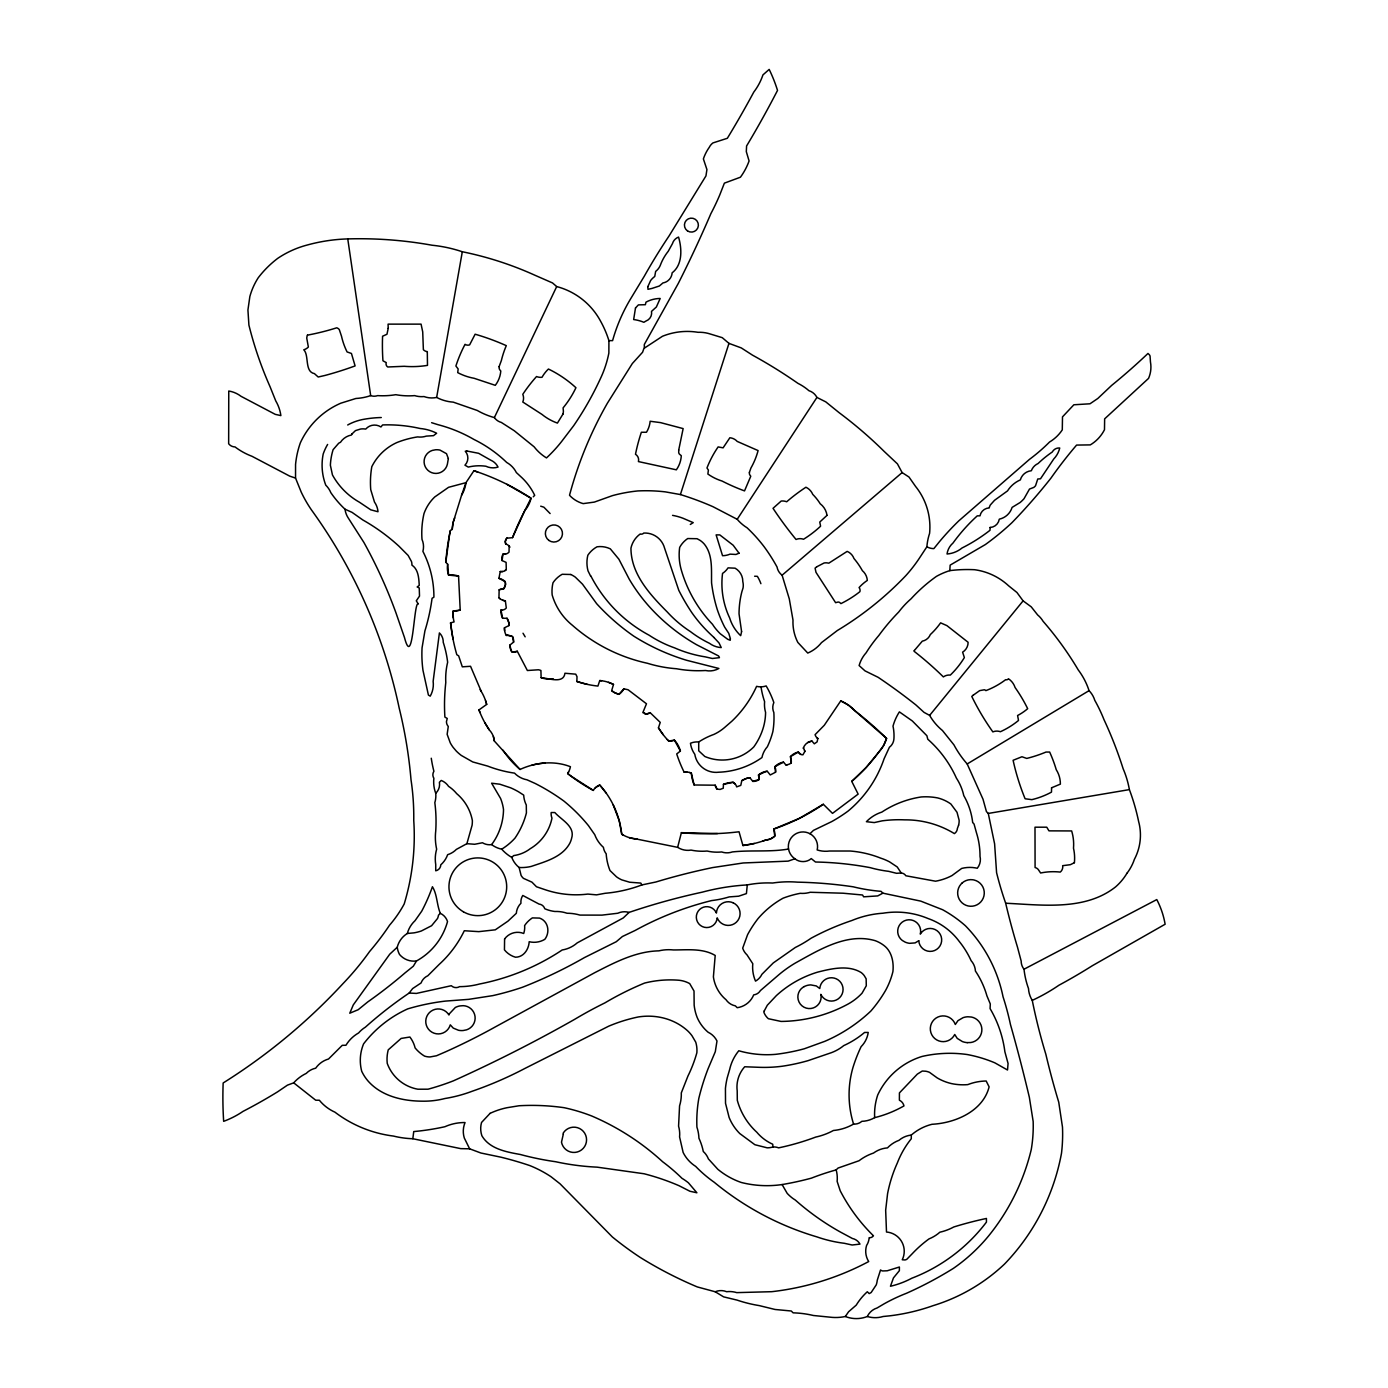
<?xml version="1.0" encoding="UTF-8"?>
<svg xmlns="http://www.w3.org/2000/svg" width="1388" height="1388" viewBox="0 0 1388 1388"><rect width="100%" height="100%" fill="white"/><g stroke="black" fill="none" stroke-linecap="round" stroke-linejoin="round"><path stroke-width="1.5" d="M295.54 478.079L289.762 476.153L252.026 456.305A67.578 67.578 0 0 1 235.006 446.919A8.085 8.085 0 0 1 228.656 443.744L228.76 391.017A27.292 27.292 0 0 1 241.061 396.326L275.258 414.353L280.879 415.602A39.784 39.784 0 0 0 275.761 400.924L270.087 386.784A374.344 374.344 0 0 1 248.903 325.07L247.932 309.992L249.857 296.512A67.839 67.839 0 0 1 258.237 277.756A102.556 102.556 0 0 1 277.721 258.359A96.188 96.188 0 0 1 306.991 245.086A171.505 171.505 0 0 1 347.763 238.909A407.604 407.604 0 0 1 432.015 245.225A137.88 137.88 0 0 1 462.308 251.749A339.435 339.435 0 0 1 534.953 275.258L552.528 282.944L556.692 286.57A70.025 70.025 0 0 1 600.553 321.131A103.337 103.337 0 0 1 608.916 340.633L608.864 353.055A109.062 109.062 0 0 1 606.417 362.997L605.394 366.259A109.062 109.062 0 0 1 600.275 378.941A320.663 320.663 0 0 1 573.678 425.682L561.62 441.505A141.871 141.871 0 0 1 546.49 457.919A46.22 46.22 0 0 1 534.12 446.815L514.254 430.731L501.294 422.42A12.492 12.492 0 0 1 494.371 417.597A74.31 74.31 0 0 1 477.264 410.466L453.251 402.138A41.814 41.814 0 0 1 436.647 397.436A22.555 22.555 0 0 1 423.982 396.552A23.891 23.891 0 0 1 414.648 395.615A73.269 73.269 0 0 1 395.788 394.695A80.678 80.678 0 0 1 377.64 395.615A10.393 10.393 0 0 1 370.683 395.615A54.757 54.757 0 0 1 355.918 398.477L340.806 403.197A78.734 78.734 0 0 0 300.346 442.841A90.047 90.047 0 0 0 295.557 464.494L295.54 478.079L301.248 492.167A128.789 128.789 0 0 0 311.415 509.864A521.177 521.177 0 0 1 399.189 708.088A465.674 465.674 0 0 1 411.022 779.848A247.359 247.359 0 0 1 413.745 820.377A235.179 235.179 0 0 1 404.203 903.97A117.494 117.494 0 0 1 389.525 925.223A274.217 274.217 0 0 1 369.607 951.509A285.39 285.39 0 0 1 343.027 983.589A593.04 593.04 0 0 1 223.156 1082.97A375.055 375.055 0 0 0 223.659 1121.331A89.127 89.127 0 0 0 243.039 1111.372A525.913 525.913 0 0 0 277.704 1091.766L287.455 1085.138L293.701 1082.848A39.853 39.853 0 0 1 306.245 1073.392A18.807 18.807 0 0 1 315.701 1068.187A23.423 23.423 0 0 1 328.522 1059.009L342.263 1045.32L345.942 1045.268A34.648 34.648 0 0 1 358.607 1032.95A29.2 29.2 0 0 1 365.356 1027.189A411.941 411.941 0 0 1 409.165 993.045L412.635 988.568L421.067 982.964A12.735 12.735 0 0 1 427.816 975.764L439.215 964.382A110.329 110.329 0 0 0 464.303 930.741L478.808 931.643L495.29 929.821L507.973 921.146L516.319 913.321A15.789 15.789 0 0 1 520.951 903.241A11.954 11.954 0 0 1 522.79 895.468L539.082 904.091A6.68 6.68 0 0 1 544.773 908.741A35.394 35.394 0 0 0 554.853 911.482A33.815 33.815 0 0 1 567.067 913.252A45.908 45.908 0 0 1 579.958 915.091L601.958 915.126L617.764 913.252A16.136 16.136 0 0 1 629.076 912.402A665.858 665.858 0 0 1 702.276 892.154A223.294 223.294 0 0 1 747.282 884.919A105.315 105.315 0 0 1 772.613 883.028A108.698 108.698 0 0 1 797.51 882.161A435.901 435.901 0 0 1 853.204 886.811A175.096 175.096 0 0 0 881.05 891.339L882.889 893.161L920.765 901.124L942.625 909.73A126.013 126.013 0 0 1 965.441 925.796A141.958 141.958 0 0 1 1003.038 996.775A277.27 277.27 0 0 1 1010.464 1024.552A1720.686 1720.686 0 0 1 1029.358 1097.353L1033.158 1121.435A139.13 139.13 0 0 1 1031.249 1149.594A217.847 217.847 0 0 1 988.881 1235.598A172.997 172.997 0 0 1 953.417 1268.354A385.413 385.413 0 0 1 906.468 1293.286A176.137 176.137 0 0 0 884.191 1303.783L877.112 1307.964A16.014 16.014 0 0 0 867.309 1316.501A29.825 29.825 0 0 1 845.327 1316.501A46.203 46.203 0 0 1 832.21 1317.386L813.385 1315.494A99.051 99.051 0 0 0 793.121 1312.84L791.264 1311.001L775.059 1309.474L759.271 1305.605A138.887 138.887 0 0 1 736.959 1300.07L723.651 1296.878L715.202 1291.76L697.314 1286.936A404.862 404.862 0 0 1 640.284 1257.459A339.765 339.765 0 0 1 612.386 1236.986L560.023 1183.791L550.984 1176.694A116.523 116.523 0 0 0 529.834 1165.59A342.368 342.368 0 0 0 500.877 1157.176L480.907 1153.012L469.63 1148.813L460.781 1148.639L412.826 1138.733A92.406 92.406 0 0 1 393.429 1136.061A121.658 121.658 0 0 1 334.942 1112.17A42.473 42.473 0 0 1 319.361 1100.25L315.701 1100.198L293.701 1082.848M911.291 1135.072A22.59 22.59 0 0 0 898.973 1140.329A30.605 30.605 0 0 0 887.47 1147.893A26.91 26.91 0 0 0 873.503 1153.064A48.528 48.528 0 0 0 859.068 1160.732L838.057 1168.054L836.166 1169.893A253.657 253.657 0 0 0 811.425 1178.134A303.382 303.382 0 0 1 782.103 1184.554A104.239 104.239 0 0 1 741.279 1182.472A74.761 74.761 0 0 1 717.822 1169.269L708.383 1158.893A19.05 19.05 0 0 0 703.3 1151.52A58.348 58.348 0 0 0 698.945 1138.264A41.38 41.38 0 0 0 696.915 1127.108A132.398 132.398 0 0 1 698.841 1098.29A234.086 234.086 0 0 1 708.106 1068.673L715.306 1051.688L716.989 1041A18.859 18.859 0 0 0 708.14 1032.256A39.974 39.974 0 0 1 697.192 1017.525A47.418 47.418 0 0 1 694.156 1005.172L694.017 991.049L689.697 983.589A27.673 27.673 0 0 0 679.079 980.258A106.043 106.043 0 0 0 644.587 983.068A305.308 305.308 0 0 0 604.977 1002.847A420.512 420.512 0 0 0 574.58 1019.382A1462.553 1462.553 0 0 1 453.408 1080.836A248.036 248.036 0 0 1 428.042 1089.198L417.875 1089.216A40.061 40.061 0 0 1 387.235 1063.364A37.025 37.025 0 0 1 388.241 1049.849L401.132 1038.432L409.894 1037.027A29.131 29.131 0 0 1 415.116 1047.94A36.157 36.157 0 0 0 424.537 1056.112L425.977 1056.494A17.246 17.246 0 0 0 430.072 1056.945L436.491 1055.765L445.34 1051.93A652.239 652.239 0 0 0 495.186 1026.981L594.845 972.624C614.849 962.37 635.86 951.335 658.866 950.849A42.785 42.785 0 0 1 673.371 949.947C687.199 949.999 702.762 948.021 715.202 955.465L713.397 976.892A36.348 36.348 0 0 0 726.011 999.707A14.8 14.8 0 0 0 735.362 1005.866L737.202 1007.705A20.872 20.872 0 0 0 753.701 994.866A8.97 8.97 0 0 0 760.398 990.581L779.362 974.307A119.316 119.316 0 0 1 795.255 963.081C818.885 950.034 847.114 932.337 875.325 940.717A33.121 33.121 0 0 1 883.878 945.436C891.842 951.283 893.907 962.248 892.918 971.565A76.67 76.67 0 0 1 885.509 990.564A133.959 133.959 0 0 1 870.814 1011.089A157.243 157.243 0 0 1 824.767 1041.347L804.311 1048.773A197.547 197.547 0 0 1 775.424 1054.36A101.862 101.862 0 0 1 738.798 1050.768A44.642 44.642 0 0 0 729.654 1069.489L727.243 1077.765A80.313 80.313 0 0 0 725.438 1088.4L725.525 1103.304L729.134 1117.514A48.077 48.077 0 0 0 739.769 1133.545L754.881 1144.718L767.182 1147.824A20.629 20.629 0 0 0 772.942 1146.991A13.013 13.013 0 0 1 778.633 1147.859A254.646 254.646 0 0 0 815.71 1137.084A66.329 66.329 0 0 0 833.407 1130.491A49.083 49.083 0 0 0 853.568 1124.072A11.156 11.156 0 0 0 861.827 1121.331A26.84 26.84 0 0 0 874.648 1117.652A113.99 113.99 0 0 0 903.97 1105.906A8.397 8.397 0 0 0 899.389 1100.216L899.424 1092.911L917.329 1074.121L922.274 1071.033L925.657 1071.224A15.147 15.147 0 0 1 929.544 1072.369L937.195 1077.903A50.697 50.697 0 0 0 951.335 1083.56A56.179 56.179 0 0 0 967.783 1084.618A52.657 52.657 0 0 1 986.174 1081.009L989.124 1086.856C982.982 1111.233 955.256 1123.083 932.042 1124.28A49.656 49.656 0 0 0 911.291 1135.072L911.291 1138.733A90.289 90.289 0 0 0 897.325 1163.005A136.527 136.527 0 0 0 887.574 1193.697L885.665 1210.163L886.498 1232.024A19.276 19.276 0 0 1 902.252 1259.766L904.82 1259.957A5.205 5.205 0 0 0 906.815 1259.28L912.194 1253.763A119.75 119.75 0 0 1 928.971 1238.929A38.101 38.101 0 0 0 939.884 1232.197A53.403 53.403 0 0 0 953.782 1226.975A370.527 370.527 0 0 1 986.434 1218.456L986.434 1222.117A170.186 170.186 0 0 1 911.812 1278.227A88.086 88.086 0 0 1 890.454 1286.26L893.473 1277.88L899.372 1270.679L899.389 1267.018L887.227 1270.783L882.56 1270.957A5.76 5.76 0 0 1 880.53 1269.985L877.268 1280.204A23.162 23.162 0 0 1 876.262 1284.837L871.144 1292.54L869.2 1293.599L867.309 1291.76A61.488 61.488 0 0 0 856.223 1305.136L848.589 1311.764L845.327 1316.501M509.153 546.074L509.032 552.112A6.524 6.524 0 0 1 502.994 554.124L502.074 560.544L506.1 562.383L506.29 569.531A6.524 6.524 0 0 1 500.235 571.544L498.951 578.328L505.197 581.624L505.51 584.4L503.827 588.686L499.142 589.865L498.951 597.742A9.942 9.942 0 0 0 505.371 600.865L506.29 608.013A5.916 5.916 0 0 1 500.981 610.026L502.63 618.267L507.019 618.267L508.806 622.709L508.858 625.606L504.451 627.792L504.625 630.794M587.263 684.371L576.853 681.491L577.009 676.667L575.742 674.169L564.933 673.249C563.649 684.267 548.312 678.125 541.112 677.639L540.921 670.508A10.792 10.792 0 0 0 538.388 669.779L527.371 670.508L517.29 651.25L512.484 652.134L510.975 650.347L509.951 645.021L513.612 642.089L512.519 636.589L505.822 634.611M689.593 772.491L691.311 773.133L694.139 784.983L715.202 785.192L717.128 789.147L720.112 789.425L723.252 788.245L723.46 784.324L733.159 782.294A7.322 7.322 0 0 1 736.646 786.875L740.793 785.382L741.782 780.629L746.692 778.373L749.867 777.714L752.799 781.375L759.045 779.536A7.773 7.773 0 0 0 758.507 774.955L766.089 771.433L767.304 771.294L770.253 774.955L775.562 772.214A8.536 8.536 0 0 0 774.834 766.714L783.474 762.133L785.851 764.875A9.282 9.282 0 0 0 791.264 762.949L790.449 756.634L798.343 752.053A4.893 4.893 0 0 0 802.923 754.794L804.797 751.533L803.479 747.664M453.303 617.903L453.147 611.067L460.209 610.026L458.561 576.124A20.82 20.82 0 0 0 448.567 575.083A22.486 22.486 0 0 1 447.647 564.205L445.808 562.331L449.573 534.467L450.389 530.528L452.228 529.383L453.251 522.079L461.579 495.221A31.369 31.369 0 0 0 465.969 482.66L473.915 470.74L477.698 472.007M867.309 1316.501A26.91 26.91 0 0 0 883.098 1316.501L889.482 1315.859A202.075 202.075 0 0 0 933.1 1305.657A180.874 180.874 0 0 0 1004.478 1264.104A216.112 216.112 0 0 0 1061.508 1153.202A160.782 160.782 0 0 0 1062.479 1127.073L1058.749 1102.211A809.777 809.777 0 0 1 1045.841 1054.255A571.353 571.353 0 0 1 1032.256 1000.366A24.672 24.672 0 0 1 1028.491 988.516A82.586 82.586 0 0 1 1024.014 969.223A12.978 12.978 0 0 1 1021.169 961.051L1017.491 947.154A722.957 722.957 0 0 1 1005.675 903.241A339.696 339.696 0 0 1 996.584 872.688L994.606 843.835L988.273 813.437L986.434 811.598L983.016 799.228L967.193 763.955A101.324 101.324 0 0 1 953.92 744.836L942.469 730.539A55.173 55.173 0 0 1 929.63 715.393L924.044 712.374L915.889 704.931A597.586 597.586 0 0 0 878.153 677.327L864.984 670.855L859.12 665.546A31.889 31.889 0 0 1 866.112 652.811A142.114 142.114 0 0 1 878.847 635.461A211.288 211.288 0 0 1 898.713 612.021A87.548 87.548 0 0 1 911.118 598.749A158.961 158.961 0 0 1 936.449 576.367A70.198 70.198 0 0 1 949.791 570.624L950.155 565.124L985.341 544.564A272.274 272.274 0 0 0 1011.904 522.721A580.271 580.271 0 0 0 1050.942 478.131A441.957 441.957 0 0 1 1076.585 445.08L1090.309 444.889A37.233 37.233 0 0 0 1104.484 429.707L1104.64 418.864L1148.535 378.404L1149.316 376.443A28.02 28.02 0 0 0 1150.461 361.99L1150.062 356.109A5.066 5.066 0 0 0 1149.316 354.721L1147.98 353.454A624.548 624.548 0 0 1 1111.684 385.378L1097.787 398.495L1089.996 403.787L1073.861 404.776L1062.497 416.868L1062.288 429.864A39.593 39.593 0 0 1 1049.519 442.043A179.278 179.278 0 0 1 1029.445 459.393L958.848 520.812A271.233 271.233 0 0 0 939.728 541.355L933.846 548.624A14.852 14.852 0 0 1 926.872 546.803L919.307 558.306A147.562 147.562 0 0 1 905.809 575.656A328.904 328.904 0 0 1 837.311 630.534L821.505 642.609A35.273 35.273 0 0 1 807.764 653.071L797.84 642.436A44.433 44.433 0 0 1 792.999 620.106L789.286 598.87L782.103 575.205A13.117 13.117 0 0 1 777.037 567.015A174.524 174.524 0 0 0 764.163 546.785A154.172 154.172 0 0 0 747.091 527.804A41.605 41.605 0 0 1 737.202 519.303L713.033 506.724A300.519 300.519 0 0 0 680.398 494.562L665.459 491.89A165.727 165.727 0 0 0 637.838 490.936A155.803 155.803 0 0 0 612.42 495.637L594.359 502.092L583.186 503.618A29.148 29.148 0 0 1 569.514 495.273A386.072 386.072 0 0 1 607.389 403.214L632.338 363.535L642.575 352.257L644.431 347.017A8.189 8.189 0 0 1 644.379 344.345L678.264 283.482A1223.47 1223.47 0 0 0 710.882 213.648A238.111 238.111 0 0 0 719.817 194.806L724.38 183.147L740.429 177.213A64.611 64.611 0 0 0 749.086 160.973L746.31 151.639L746.588 145.983A992.975 992.975 0 0 0 777.523 90.394A150.095 150.095 0 0 0 769.178 69.4L762.949 74.9A60.031 60.031 0 0 1 753.771 92.111A1011.748 1011.748 0 0 1 727.347 138.28L712.929 142.929A12.527 12.527 0 0 0 709.268 147.336A43.687 43.687 0 0 0 703.386 158.909L706.926 169.562L705.954 175.912L669.12 235.856A609.106 609.106 0 0 0 644.275 276.264L630.169 299.582A169.787 169.787 0 0 0 613.479 337.544L612.576 340.633L608.916 340.633M595.261 787.846L599.755 785.035A87.062 87.062 0 0 1 621.737 834.24A35.377 35.377 0 0 0 637.335 839.202L677.639 847.339L681.387 832.679A271.475 271.475 0 0 0 739.041 831.776L742.927 845.518A101.567 101.567 0 0 0 765.482 840.139L770.479 838.977L774.764 836.183A16.517 16.517 0 0 0 773.845 829.018A203.446 203.446 0 0 0 823.327 804.277L832.505 813.368L858.148 794.11L851.746 781.375A173.049 173.049 0 0 0 878.864 752.001L883.514 745.668L886.568 738.416A365.027 365.027 0 0 0 855.234 711.055L848.536 705.191L840.746 700.888L824.316 725.23L815.086 734.668A7.114 7.114 0 0 0 817.844 738.52L817.081 741.903L814.322 743.812L811.928 741.053L807.695 742.563M412.826 1138.733L413.745 1131.567A245.728 245.728 0 0 0 444.889 1126.726A48.164 48.164 0 0 1 465.049 1122.545A22.59 22.59 0 0 0 464.303 1138.004L469.63 1148.813M447.647 564.205L448.567 575.083L458.561 576.124M775.562 772.214L774.834 766.714A15.511 15.511 0 0 1 783.474 762.133M436.647 397.436L462.308 251.749M663.221 734.738L658.45 727.85L660.237 722.385L650.157 712.669L645.576 714.299A2.776 2.776 0 0 0 642.817 712.651L646.478 703.785L628.07 689.749L623.819 688.83L618.996 694.33L614.207 692.439L611.674 690.651L613.496 684.423L608.534 682.341M466.889 843.678L472.094 825.253A35.672 35.672 0 0 0 472.371 820.568A46.082 46.082 0 0 0 456.687 793.641A36.053 36.053 0 0 0 448.567 786.354A15.736 15.736 0 0 0 441.228 780.455L439.406 782.294A12.162 12.162 0 0 1 435.728 793.277A24.064 24.064 0 0 1 434.826 802.646A147.735 147.735 0 0 1 435.728 831.03A55.121 55.121 0 0 0 436.647 849.178A35.134 35.134 0 0 0 435.728 864.498L435.728 870.797A6.246 6.246 0 0 0 440.794 864.811A24.273 24.273 0 0 0 447.647 854.678A20.803 20.803 0 0 0 456.374 849.387L466.889 843.678L474.679 844.268L482.469 842.759A13.464 13.464 0 0 0 491.63 844.598A24.915 24.915 0 0 0 501.71 849.178A40.235 40.235 0 0 0 511.79 857.42A23.683 23.683 0 0 0 519.112 867.5L521.107 875.429A12.613 12.613 0 0 0 523.432 878.344L531.951 882.161L536.479 886.759L544.981 889.656A96.188 96.188 0 0 0 587.835 894.08L596.528 894.861L605.168 893.282A135.798 135.798 0 0 0 641.898 884.919L655.865 882.005A656.125 656.125 0 0 1 712.599 867.587L743.187 862.972L788.158 861.133L794.925 858.773A14.626 14.626 0 0 1 789.876 840A14.626 14.626 0 0 1 807.955 832.817A14.626 14.626 0 0 1 817.168 849.942A27.673 27.673 0 0 0 829.521 851.018L850.185 851.018A103.753 103.753 0 0 1 880.686 858.131L883.289 859.033A59.892 59.892 0 0 1 889.604 861.896L897.221 866.962L901.228 873A5.968 5.968 0 0 1 905.826 875.759L935.547 881.207A56.058 56.058 0 0 0 951.96 875.585L961.693 868.42A33.329 33.329 0 0 1 975.348 867.864L977.273 868.246A13.724 13.724 0 0 0 980.015 856.327A77.017 77.017 0 0 0 976.458 832.765L974.081 824.142A7.599 7.599 0 0 0 972.693 822.616A69.574 69.574 0 0 0 963.775 795.602A52.709 52.709 0 0 0 956.384 778.078A114.406 114.406 0 0 0 927.791 739.231L926.872 735.709L912.35 720.979L899.389 711.888A51.078 51.078 0 0 0 893.005 726.15A45.683 45.683 0 0 1 893.768 731.025L893.907 732.656A45.683 45.683 0 0 1 893.889 739.231A11.399 11.399 0 0 1 889.413 747.247L884.069 758.82A116.713 116.713 0 0 1 879.593 770.045L877.858 773.671A116.713 116.713 0 0 1 867.379 790.709L864.932 793.884A116.713 116.713 0 0 1 848.085 811.078A151.708 151.708 0 0 1 831.69 821.609L813.472 830.371L809.95 833.72M680.398 494.562L728.96 343.374L722.263 337.666L710.326 334.022A34.752 34.752 0 0 0 698.025 332.305A66.173 66.173 0 0 0 662.44 336.278L644.657 347.954M601.542 680.745L599.755 680.571L597.916 686.071A98.999 98.999 0 0 1 576.853 681.491M416.487 960.964L413.329 966.204L404.966 972.953A481.202 481.202 0 0 1 367.82 1001.876L358.156 1009.735L349.776 1013.205L353.281 1004.912L389.733 954.215L397.246 947.223A22.503 22.503 0 0 1 407.326 933.482A26.945 26.945 0 0 1 415.047 920.678L421.709 911.205A178.289 178.289 0 0 0 432.431 886.741C437.255 894.514 436.734 904.75 440.308 913.321A13.498 13.498 0 0 1 447.526 921.563A64.264 64.264 0 0 1 416.487 960.964A18.686 18.686 0 0 1 399.536 954.476A20.837 20.837 0 0 1 397.246 947.223M509.951 547.167A6.732 6.732 0 0 0 505.735 544.044L505.284 541.424L506.707 538.249L512.519 537.642L524.89 510.42A27.413 27.413 0 0 0 531.031 498.24L506.967 484.325M494.371 417.597L556.692 286.57M629.076 912.402L623.281 917.936L577.182 942.903A29.911 29.911 0 0 1 562.192 949.982A227.892 227.892 0 0 1 479.641 983.988A78.804 78.804 0 0 1 459.567 986.642A6.819 6.819 0 0 1 451.308 985.706L416.417 993.426L409.165 993.045M568.594 771.936L567.675 773.55L570.711 775.909L593.335 790.414A11.416 11.416 0 0 1 599.755 785.035L606.209 793.086M461.579 495.221L465.969 482.66L448.567 487.309L434.704 496.991A42.768 42.768 0 0 0 424.017 513.508A86.472 86.472 0 0 0 422.004 539.412A18.218 18.218 0 0 1 422.906 551.383A99.52 99.52 0 0 1 433.906 597.187L432.067 598.297A197.426 197.426 0 0 1 424.919 630.863L422.056 647.849A118.24 118.24 0 0 0 422.976 670.317L428.406 695.041L430.228 696.151A23.787 23.787 0 0 0 433.143 681.335L439.406 632.928A12.319 12.319 0 0 1 443.24 642.349A104.013 104.013 0 0 1 447.647 662.25A70.51 70.51 0 0 0 445.791 682.549A196.992 196.992 0 0 0 444.889 717.093L447.248 718.464L446.468 721.534A7.86 7.86 0 0 0 447.127 724.744L448.272 726.531L447.144 734.321L450.25 742.823A39.645 39.645 0 0 0 453.165 747.403L456.27 751.047A47.487 47.487 0 0 0 461.302 755.436L472.735 761.943L487.674 766.089A123.046 123.046 0 0 0 514.532 773.133A22.971 22.971 0 0 0 526.972 779.796L535.091 783.422A208.651 208.651 0 0 1 563.806 800.997A170.099 170.099 0 0 1 588.425 825.6L594.758 834.691A31.351 31.351 0 0 0 603.416 847.339A13.169 13.169 0 0 0 606.174 853.759A55.399 55.399 0 0 0 609.974 870.536L616.48 876.8A29.235 29.235 0 0 0 621.824 879.888L629.684 882.23L640.805 883.08L641.898 884.919M327.62 444.438L327.481 444.663A52.623 52.623 0 0 0 323.196 454.015A56.301 56.301 0 0 0 325.781 485.193A21.844 21.844 0 0 1 330.812 492.636A100.786 100.786 0 0 0 345.022 509.223A20.23 20.23 0 0 0 347.868 517.377L363.899 542.448A488.489 488.489 0 0 1 396.031 613.045L404.498 637.578C413.225 670.924 413.763 599.408 418.326 604.058L416.296 600.831L419.506 596.094L419.245 587.957L417.146 586.968L419.245 585.441C418.846 578.432 418.465 569.375 411.906 565.124A11.434 11.434 0 0 0 411.473 561.515L408.141 555.443L399.015 546.265A195.587 195.587 0 0 0 362.875 519.997L352.049 512.363L345.022 509.223M737.202 519.303L816.925 397.436L825.791 401.878L839.167 412.704A432.015 432.015 0 0 1 884.243 451.482L897.429 463.87L902.131 472.579L782.103 575.205M540.695 506.186L543.853 507.175L550.116 513.56M929.63 715.393L1023.095 600.865L1016.953 592.503L1008.642 585.823A62.356 62.356 0 0 0 974.636 569.722A143.38 143.38 0 0 0 949.791 570.624M440.308 913.321L438.487 915.178A13.689 13.689 0 0 1 437.515 918.509L431.581 925.727L421.345 930.984A48.84 48.84 0 0 1 413.971 932.857L407.326 933.482M882.889 893.161L877.719 895.919L863.648 896.822L862.538 895L843.037 893.213L810.228 892.276A26.823 26.823 0 0 1 800.251 893.317A103.441 103.441 0 0 0 783.092 898.175A90.289 90.289 0 0 0 758.022 918.648A113.07 113.07 0 0 0 747.594 934.662L742.701 948.143A15.424 15.424 0 0 0 746.987 954.84L752.782 963.723A34.995 34.995 0 0 0 755.523 981.125A15.58 15.58 0 0 0 761.908 974.307L773.289 962.925L795.307 947.484A125.874 125.874 0 0 0 811.043 938.253A255.392 255.392 0 0 1 851.989 920.47A97.628 97.628 0 0 1 882.924 913.217A82.274 82.274 0 0 1 928.104 918.544A65.965 65.965 0 0 1 959.368 941.602A89.457 89.457 0 0 1 971.132 960.687A17.09 17.09 0 0 1 975.434 971.045A87.947 87.947 0 0 1 986.92 995.855L990.286 1003.94L990.095 1008.625A113.469 113.469 0 0 1 1004.877 1051.757L1008.07 1063.486L1007.515 1070.009L994.866 1062.844A134.029 134.029 0 0 0 967.228 1054.533A124.434 124.434 0 0 0 922.031 1056.459A72.297 72.297 0 0 0 877.702 1095.028A61.402 61.402 0 0 0 874.648 1117.652M511.79 857.42L513.629 855.598A35.186 35.186 0 0 0 530.285 848.675A45.96 45.96 0 0 0 551.973 818.122A11.659 11.659 0 0 1 551.192 812.535L554.853 812.553C561.325 819.944 575.413 826.276 571.596 838.335A22.937 22.937 0 0 1 569.791 843.279C562.157 857.298 545.224 861.618 531.24 866.424A42.056 42.056 0 0 1 519.112 867.5M506.29 569.531L505.006 570.607M533.287 496.8L534.692 495.308A60.066 60.066 0 0 0 522.079 477.854L516.371 472.579A23.839 23.839 0 0 0 506.689 462.447A129.188 129.188 0 0 0 473.95 439.458A143.363 143.363 0 0 0 438.088 424.711L431.616 422.698M851.746 781.375L866.147 767.477L878.864 752.001A33.555 33.555 0 0 0 886.568 738.416L855.234 711.055A41.241 41.241 0 0 0 840.746 700.888M667.281 739.526L668.721 741.053A11.486 11.486 0 0 0 674.412 740.134L680.398 751.029L676.719 753.962A131.513 131.513 0 0 0 684.163 772.214A12.076 12.076 0 0 1 691.311 773.133A41.519 41.519 0 0 0 694.139 784.983M480.005 712.547L478.981 709.91L486.685 704.41L485.522 700.524M823.327 804.277L799.436 818.347L773.845 829.018L774.764 836.183A14.938 14.938 0 0 1 765.482 840.139L762.741 841.093M967.193 763.955L1089.06 690.651A70.545 70.545 0 0 0 1078.233 669.901A331.749 331.749 0 0 0 1043.082 621.286A24.932 24.932 0 0 0 1037.651 614.953L1031.232 606.834L1023.095 600.865M347.694 424.988L349.256 424.138A52.623 52.623 0 0 1 362.164 419.61A114.84 114.84 0 0 1 379.167 417.597L381.284 417.528M1024.014 969.223L1156.777 899.58A83.159 83.159 0 0 1 1165.122 924.235L1092.252 965.77A568.542 568.542 0 0 1 1058.923 985.237A181.984 181.984 0 0 1 1032.256 1000.366M478.981 709.91A91.261 91.261 0 0 0 489.339 729.967A18.408 18.408 0 0 1 494.371 741.053L520.032 769.455C535.595 762.29 554.263 760.381 570.433 766.714A20.438 20.438 0 0 1 567.675 773.55A167.809 167.809 0 0 0 593.335 790.414M690.304 524.456L693.219 522.634L682.948 518.227A56.787 56.787 0 0 0 672.937 515.434L672.555 515.364M788.54 849.022C770.08 852.249 751.082 849.907 732.361 851.937A16.344 16.344 0 0 1 721.656 851.954A44.676 44.676 0 0 1 707.099 851.035A54.722 54.722 0 0 1 691.085 850.098A18.964 18.964 0 0 1 677.639 847.339M452.991 638.914L450.545 622.848L454.067 621.928A33.59 33.59 0 0 1 453.147 611.067A17.471 17.471 0 0 0 460.209 610.026M901.228 873L896.527 873.295L888.546 871.317A122.682 122.682 0 0 1 870.172 867.639A325.07 325.07 0 0 0 815.485 862.017L811.251 858.582C807.035 862.555 799.262 862.573 794.925 858.773M754.361 843.47L742.927 845.518M988.273 813.437L1129.381 789.616A212.937 212.937 0 0 1 1138.628 821.523A51.772 51.772 0 0 1 1134.395 859.328A47.799 47.799 0 0 1 1127.004 873.226M787.308 764.719L785.851 764.875M684.163 772.214L686.904 772.04M505.475 554.124L502.994 554.124A9.143 9.143 0 0 0 502.074 560.544M502.734 571.526L500.235 571.544M717.457 833.546L681.387 832.679M967.245 1042.631L970.871 1042.509A12.926 12.926 0 0 0 971.427 1017.04L967.852 1016.779A16.916 16.916 0 0 0 963.046 1017.682L957.928 1020.683L955.326 1024.5A12.891 12.891 0 0 0 935.946 1018.115A12.891 12.891 0 0 0 934.731 1038.502A12.891 12.891 0 0 0 954.736 1034.476L957.217 1038.38L962.37 1041.555A18.009 18.009 0 0 0 967.245 1042.631M501.727 610.078L500.981 610.026A15.875 15.875 0 0 0 502.63 618.267M1005.675 903.241C1041.798 904.872 1084.913 911.17 1115.622 886.863A56.041 56.041 0 0 0 1126.987 873.226M637.335 839.202L629.25 837.641M505.371 600.865L502.716 600.258M728.96 343.374L741.279 347.92L752.504 355.154A495.308 495.308 0 0 1 797.909 383.331A51.929 51.929 0 0 1 808.944 390.705A13.481 13.481 0 0 1 816.925 397.436M902.131 472.579L909.001 477.038L915.542 486.39A64.716 64.716 0 0 1 929.596 533.339A57.533 57.533 0 0 0 926.872 546.803M644.084 712.842L645.576 714.299A8.311 8.311 0 0 0 650.157 712.669M800.841 754.43L798.343 752.053A14.748 14.748 0 0 0 790.449 756.634A15.042 15.042 0 0 1 791.264 762.949M623.559 835.264L621.737 834.24L619.221 820.759L613.201 804.814M500.322 598.957L498.951 597.742M816.907 737.739L817.844 738.52M735.38 784.22L733.159 782.294A29.217 29.217 0 0 0 723.46 784.324M525.167 636.832L523.016 633.24M489.339 729.967L484.863 722.749M450.545 622.848A189.514 189.514 0 0 0 456.808 654.72L458.647 655.847L462.308 666.83L470.549 666.292L481.237 691.38M590.473 575.829L588.009 570.85A31.456 31.456 0 0 1 587.835 555.235A26.511 26.511 0 0 1 597.014 546.803A23.093 23.093 0 0 1 610.338 548.867L618.892 559.208L629.215 579.143A172.251 172.251 0 0 0 654.616 612.299A191.509 191.509 0 0 0 696.481 644.657L718.464 655.899A5.326 5.326 0 0 1 719.435 657.669L712.339 658.485L705.208 656.854A124.261 124.261 0 0 1 674.585 647.866A116.366 116.366 0 0 1 649.098 635.201A139.702 139.702 0 0 1 590.715 575.708M760.902 583.689L760.884 583.637A39.662 39.662 0 0 0 757.362 576.332L754.621 576.228M493.382 736.508L494.371 741.053M782.103 1184.554L787.169 1193.333A39.385 39.385 0 0 0 793.329 1198.764L795.289 1200.03A254.958 254.958 0 0 0 840.434 1232.058L852.388 1238.478A11.295 11.295 0 0 1 859.987 1244.116L852.128 1245.001L844.286 1243.284A132.554 132.554 0 0 1 816.907 1236.881A290.595 290.595 0 0 1 714.282 1182.316A128.164 128.164 0 0 1 695.666 1166.388A34.7 34.7 0 0 1 683.139 1152.474L679.582 1136.928A29.165 29.165 0 0 0 678.576 1126.171L679.565 1105.872A39.176 39.176 0 0 0 681.3 1092.911L687.928 1076.082A135.261 135.261 0 0 0 696.863 1052.763A28.211 28.211 0 0 0 695.752 1042.18L692.005 1035.76A35.411 35.411 0 0 0 687.494 1030.694C674.238 1018.74 655.969 1014.194 638.324 1016.953A157.104 157.104 0 0 0 608.707 1026.183L524.89 1068.448A380.347 380.347 0 0 1 472.18 1091.246A140.188 140.188 0 0 1 444.993 1098.498A84.148 84.148 0 0 1 421.987 1101.17C402.503 1101.048 381.075 1096.069 367.803 1080.732A42.855 42.855 0 0 1 361.713 1071.276A42.872 42.872 0 0 1 363.587 1043.863A115.725 115.725 0 0 1 407.76 1008.868A222.826 222.826 0 0 1 445.427 1001.095L468.641 999.36L492.74 995.63A288.964 288.964 0 0 0 522.495 987.25A467.895 467.895 0 0 0 584.452 957.581L616.255 941.723L622.397 936.518L635.097 930.481A316.343 316.343 0 0 1 711.593 900.586A99.658 99.658 0 0 0 729.186 896.908L738.659 896.197L746.414 893.594L747.282 884.919M347.763 238.909L370.683 395.615M431.269 758.23L431.321 758.577A118.414 118.414 0 0 0 433.906 771.294A6.506 6.506 0 0 0 433.871 778.286A32.202 32.202 0 0 0 435.728 793.294M772.942 1146.974L772.752 1144.233A43.965 43.965 0 0 1 756.824 1132.244A67.283 67.283 0 0 1 737.306 1100.32L737.202 1090.864A30.38 30.38 0 0 1 744.697 1066.765L758.056 1067.268A140.067 140.067 0 0 0 782.034 1066.262A197.929 197.929 0 0 0 808.042 1060.658L831.586 1052.607A43.323 43.323 0 0 0 843.748 1045.598A89.925 89.925 0 0 0 864.568 1032.464L868.229 1032.446A25.21 25.21 0 0 1 861.115 1046.656A151.76 151.76 0 0 0 852.874 1067.823A97.715 97.715 0 0 0 853.568 1124.072M698.719 741.973A17.836 17.836 0 0 0 692.456 742.563L690.461 743.257A24.741 24.741 0 0 0 694.798 754.309A21.497 21.497 0 0 0 718.689 772.214A79.185 79.185 0 0 0 730.227 770.965L733.055 770.392A79.185 79.185 0 0 0 761.943 757.553A23.128 23.128 0 0 1 767.373 746.727A85.761 85.761 0 0 0 772.873 731.545A83.454 83.454 0 0 0 773.845 712.565A12.232 12.232 0 0 1 773.845 702.571A89.821 89.821 0 0 0 766.159 685.932A16.743 16.743 0 0 1 756.599 686.349A110.693 110.693 0 0 1 731.806 721.257L724.276 727.78A45.804 45.804 0 0 1 713.952 734.391A71.551 71.551 0 0 0 698.719 741.973L698.719 750.804L704.809 756.477A44.468 44.468 0 0 0 753.788 746.918A64.056 64.056 0 0 0 763.608 726.601A56.96 56.96 0 0 0 765.586 712.443A29.391 29.391 0 0 1 764.597 701.669A84.46 84.46 0 0 1 761.023 686.852M1129.381 789.616A94.193 94.193 0 0 0 1123.135 768.744A409.668 409.668 0 0 0 1104.015 719.695A161.043 161.043 0 0 0 1094.785 700.333A23.978 23.978 0 0 0 1089.06 690.651M501.71 849.178A61.471 61.471 0 0 0 514.948 838.179A79.047 79.047 0 0 0 526.416 812.917L526.295 805.023A25.366 25.366 0 0 1 523.692 795.116L518.522 791.785A74.31 74.31 0 0 0 510.541 787.777L499.854 784.22L491.63 783.214L500.6 798.482A45.925 45.925 0 0 1 503.514 809.516A60.118 60.118 0 0 1 491.63 844.598M715.202 1291.76A14.921 14.921 0 0 1 726.653 1291.707A24.828 24.828 0 0 1 736.75 1292.627L771.728 1291.69A271.406 271.406 0 0 0 868.697 1261.553A19.276 19.276 0 0 1 866.615 1245.383A15.841 15.841 0 0 0 869.148 1237.697A4.771 4.771 0 0 0 873.451 1235.788A176.606 176.606 0 0 1 840.208 1190.765L837.138 1181.396A31.768 31.768 0 0 0 836.166 1169.893M473.915 470.74A237.417 237.417 0 0 1 531.031 498.24L524.89 510.42A268.682 268.682 0 0 0 512.519 537.642M599.755 680.571A35.481 35.481 0 0 1 613.496 684.423M803.236 748.392A10.427 10.427 0 0 1 811.928 741.053M480.144 689.68A48.424 48.424 0 0 1 486.685 704.41M658.45 727.85A76.062 76.062 0 0 0 668.721 741.053L674.412 740.134A25.175 25.175 0 0 1 680.398 751.029M504.451 627.792A14.244 14.244 0 0 0 506.29 635.496A10.809 10.809 0 0 1 512.519 636.589A10.184 10.184 0 0 1 513.612 642.089M804.693 750.388A2.55 2.55 0 0 1 804.797 751.533M767.304 771.294A14.817 14.817 0 0 0 758.507 774.955L759.045 779.536A9.091 9.091 0 0 1 752.799 781.375M741.782 780.629A19.449 19.449 0 0 1 749.867 777.714M717.128 789.147A6.558 6.558 0 0 1 715.202 785.192M623.819 688.83A14.591 14.591 0 0 1 618.996 694.33A17.61 17.61 0 0 1 611.674 690.651M553.205 678.749A22.399 22.399 0 0 1 541.112 677.639M517.29 651.25A7.426 7.426 0 0 1 511.79 651.996A13.394 13.394 0 0 1 509.951 645.021M507.019 618.267A10.497 10.497 0 0 1 508.858 625.606M499.142 589.865A8.519 8.519 0 0 1 503.827 588.686A7.738 7.738 0 0 0 505.197 581.624A12.943 12.943 0 0 0 498.951 578.328M505.735 544.044A5.292 5.292 0 0 1 507.383 537.642M452.228 529.383A28.974 28.974 0 0 1 454.744 517.898M445.808 562.331A218.87 218.87 0 0 1 450.389 530.528M520.032 769.455A89.804 89.804 0 0 1 503.011 750.197M531.968 765.152A72.037 72.037 0 0 1 545.05 763.053M388.206 328.331L386.974 334.248L382.585 336.226A224.075 224.075 0 0 0 382.949 360.793L386.246 362.615A3.713 3.713 0 0 0 387.755 366.987L404.22 366.293A95.945 95.945 0 0 0 427.487 365.374L427.296 351.615A6.281 6.281 0 0 1 423.375 349.689L422.715 331.888L421.067 324.133L388.085 324.133L388.206 328.331M563.32 1134.1L561.498 1142.185A12.648 12.648 0 0 0 579.542 1151.138A12.648 12.648 0 0 0 583.324 1131.359A12.648 12.648 0 0 0 563.25 1133.007L563.32 1134.1M730.366 638.636L730.244 640.267L727.78 639.33L720.268 633.761A54.583 54.583 0 0 1 713.987 626.509L712.478 624.27A131.218 131.218 0 0 1 681.213 569.67A54.462 54.462 0 0 1 679.669 547.393A25.262 25.262 0 0 1 687.719 538.544L697.088 538.718L699.951 540.296A20.803 20.803 0 0 1 704.479 544.322C713.05 555.148 711.246 570.086 711.576 582.943A151.379 151.379 0 0 0 717.266 609.54A128.13 128.13 0 0 0 724.657 627.116L728.787 633.396L730.366 638.636M504.59 938.982L504.451 949.878A21.861 21.861 0 0 0 515.486 957.217C523.762 957.165 528.793 949.271 529.192 941.723A20.889 20.889 0 0 0 544.807 939.346C550.238 932.406 548.416 921.094 539.533 918.093L532.367 917.902A27.031 27.031 0 0 0 524.612 925.588A18.547 18.547 0 0 1 523.692 933.482A16.136 16.136 0 0 0 504.59 938.982M1051.566 787.794L1051.497 792.114A80.018 80.018 0 0 1 1031.857 799.644L1025.107 798.777A233.583 233.583 0 0 1 1013.101 760.294L1021.932 756.755L1026.756 758.421A134.532 134.532 0 0 0 1045.997 752.053L1049.658 752.053A136.77 136.77 0 0 1 1056.251 769.698A26.58 26.58 0 0 1 1060.38 784.116L1051.566 787.794M990.095 527.475L989.991 530.303A167.445 167.445 0 0 1 962.075 547.965A26.84 26.84 0 0 1 947.032 554.003A17.645 17.645 0 0 1 953.001 543.038A176.345 176.345 0 0 1 977.273 515.85L979.997 515.816A9.785 9.785 0 0 1 989.21 507.921A10.792 10.792 0 0 1 990.338 504.972L994.519 500.322L1007.515 490.901A28.801 28.801 0 0 1 1020.336 479.901A12.579 12.579 0 0 1 1031.336 470.74A12.822 12.822 0 0 1 1038.085 463.523A110.572 110.572 0 0 1 1052.295 451.985A7.547 7.547 0 0 1 1059.738 448.012A23.492 23.492 0 0 1 1053.77 458.96L1040.497 478.791L1037.756 478.999L1035.552 485.713A8.484 8.484 0 0 1 1033.73 487.431L1029.497 489.062L1024.032 498.708A40.356 40.356 0 0 1 1020.093 502.525L1012.095 507.401A17.142 17.142 0 0 1 999.291 519.164A9.785 9.785 0 0 1 990.095 527.475M499.107 366.64L499.125 367.959A4.65 4.65 0 0 0 499.801 369.85L500.79 370.995A26.806 26.806 0 0 1 495.29 385.326L474.106 378.282A56.023 56.023 0 0 1 457.728 372.626L458.144 368.948L455.889 366.016A136.406 136.406 0 0 1 465.049 344.328A5.188 5.188 0 0 0 469.63 344.866L475.13 334.213A238.354 238.354 0 0 1 506.29 345.647A92.614 92.614 0 0 0 501.363 360.55L499.107 366.64M749.416 472.302L749.364 473.308A4.025 4.025 0 0 0 749.728 474.783L750.769 476.24L744.523 490.901A203.828 203.828 0 0 1 722.107 481.063A50.645 50.645 0 0 1 707.88 474.037L708.383 470.029L706.96 467.999A102.105 102.105 0 0 1 718.134 446.919L723.096 447.838L729.862 437.758A11.295 11.295 0 0 1 737.202 441.419L758.091 450.579A72.87 72.87 0 0 1 750.943 467.999L749.416 472.302M741.591 631.592L740.689 635.687L738.815 633.813A40.252 40.252 0 0 1 729.689 618.024A80.764 80.764 0 0 1 722.228 576.263L722.541 573.4A19.05 19.05 0 0 0 728.041 567.865L735.085 568.178A15.268 15.268 0 0 1 742.563 578.64L742.823 581.728A15.025 15.025 0 0 1 743.031 588.044L741.886 591.687A90.706 90.706 0 0 0 740.168 599.911L739.769 602.67A90.706 90.706 0 0 0 739.041 613.826L741.591 631.592M448.341 458.595L447.37 464.269A11.781 11.781 0 0 1 427.886 470.306A11.781 11.781 0 0 1 432.327 450.406L435.537 449.781A15.632 15.632 0 0 1 439.979 450.094L446.502 453.685L448.341 458.595M647.884 286.587L647.953 289.311L651.926 288.444L659.369 285.997L662.978 282.909A10.948 10.948 0 0 0 667.264 281.226L667.992 280.688A10.965 10.965 0 0 0 672.139 272.829C682.792 264.657 681.924 248.539 678.559 237.088A9.924 9.924 0 0 0 672.469 243.611L668.253 251.263A50.766 50.766 0 0 0 660.237 265.49A14.904 14.904 0 0 1 655.657 271.406L654.737 276.49A20.716 20.716 0 0 0 650.642 280.515L647.884 286.587M678.715 450.059L678.732 452.714A4.112 4.112 0 0 0 679.409 454.102L681.3 455.715A27.066 27.066 0 0 1 676.355 469.821L638.428 461.579A6.68 6.68 0 0 0 635.496 454.258A180.908 180.908 0 0 1 641.36 432.258L646.478 432.258A25.609 25.609 0 0 0 650.157 421.258L660.584 422.629L683.139 428.597L678.715 450.059M635.496 307.963L633.657 319.552A38.864 38.864 0 0 1 643.876 322.294L646.01 321.01A8.554 8.554 0 0 0 651.51 311.398L656.368 306.991L660.185 298.472A30.397 30.397 0 0 0 645.975 302.15L645.368 304.701L638.393 304.892L635.496 307.963M449.261 1013.917L448.949 1014.992A12.492 12.492 0 0 0 429.343 1012.667A12.492 12.492 0 0 0 431.98 1032.238A12.492 12.492 0 0 0 450.285 1024.83L453.234 1028.092L458.508 1030.278A16.604 16.604 0 0 0 463.193 1030.521L466.559 1029.844A12.388 12.388 0 0 0 463.176 1005.675L459.758 1005.953A16.465 16.465 0 0 0 455.333 1007.48L449.261 1013.917M764.25 1010.95L763.868 1012.216A15.858 15.858 0 0 0 768.362 1018.705L781.028 1021.429A143.085 143.085 0 0 0 848.432 1003.854A57.029 57.029 0 0 0 862.017 993.235L866.286 985.792L866.147 978.818L864.256 975.643A15.875 15.875 0 0 0 861.081 972.485C848.103 964.608 831.048 968.737 817.497 972.173A106.633 106.633 0 0 0 776.395 995.578L767.304 1005.242L764.25 1010.95M958.588 825.183L957.373 828.515A6.506 6.506 0 0 1 954.371 833.598A93.482 93.482 0 0 0 904.733 819.857A126.117 126.117 0 0 0 882.161 820.846L874.284 822.581L866.407 821.696A37.025 37.025 0 0 1 881.831 812.101A97.854 97.854 0 0 1 921.129 796.972A61.957 61.957 0 0 1 937.75 797.944A38.933 38.933 0 0 1 950.849 803.982L957.026 812.31L959.125 820.221A16.934 16.934 0 0 1 958.588 825.183M562.903 414.179L557.421 423.097A52.345 52.345 0 0 1 541.945 414.387L522.79 402.017A9.959 9.959 0 0 0 522.79 394.331A149.019 149.019 0 0 1 536.531 376.547A11.191 11.191 0 0 0 542.031 377.276A33.989 33.989 0 0 1 548.434 369.034A113.799 113.799 0 0 1 575.933 387.72A95.408 95.408 0 0 1 563.094 407.881L563.389 411.23A12.093 12.093 0 0 1 562.903 414.179M307.459 335.133L307.164 335.931A9.109 9.109 0 0 0 306.765 338.221L308.362 347.035A10.809 10.809 0 0 1 303.781 349.793C309.351 355.328 304.336 371.724 314.417 373.615L318.199 377.016L325.035 375.437A350.349 350.349 0 0 0 355.102 365.912L351.442 353.454L347.087 351.945A69.4 69.4 0 0 1 341.517 336.243L339.314 329.65A4.997 4.997 0 0 0 338.013 328.418L336.781 327.794A247.185 247.185 0 0 1 307.459 335.133M914.345 650.521L914.05 651.25A339.557 339.557 0 0 1 943.372 676.91A10.167 10.167 0 0 1 950.329 675.089A87.722 87.722 0 0 0 964.365 657.582L962.613 652.169A11.468 11.468 0 0 0 968.113 642.28L946.911 625.624L940.613 622.848A76.826 76.826 0 0 1 930.342 634.559A10.878 10.878 0 0 1 922.291 641.169L914.345 650.521M351.858 434.062L351.442 435.017A16.829 16.829 0 0 0 340.442 442.338A6.905 6.905 0 0 0 338.637 443.31L333.103 449.677A60.638 60.638 0 0 0 330.379 465.24L332.443 474.922A69.834 69.834 0 0 0 359.423 502.213L370.769 509.83L378.004 511.738A19.848 19.848 0 0 0 374.482 502.057L370.735 489.669A91.244 91.244 0 0 1 371.811 466.663A51.877 51.877 0 0 1 396.847 442.564A95.304 95.304 0 0 1 417.615 436.908A19.71 19.71 0 0 0 426.324 436.11L433.507 435.659L436.647 433.23A45.752 45.752 0 0 0 420.113 428.493A146.104 146.104 0 0 0 382.602 424.936L380.937 426.966A11.659 11.659 0 0 0 365.738 429.083L363.743 428.875A18.426 18.426 0 0 0 360.55 429.031L355.467 430.61L351.858 434.062M490.068 1113.367L481.549 1122.458A22.364 22.364 0 0 0 481.862 1135.714C489.53 1149.004 506.447 1151.971 520.292 1154.486A292.452 292.452 0 0 0 555.616 1161.721A248.365 248.365 0 0 0 597.118 1167.152L644.067 1173.762A232.542 232.542 0 0 1 679.044 1185.716L689.923 1191.251L696.88 1192.778L688.448 1182.836A56.578 56.578 0 0 0 681.994 1178.325A187.97 187.97 0 0 0 662.631 1161.739A249.857 249.857 0 0 0 591.756 1116.004A178.115 178.115 0 0 0 564.118 1107.693A227.719 227.719 0 0 0 519.112 1105.75L507.123 1107.693A74.761 74.761 0 0 0 490.068 1113.367M961.832 883.254L960.947 884.191A13.307 13.307 0 0 0 963.914 904.247A13.307 13.307 0 0 0 983.242 898.105A13.307 13.307 0 0 0 974.098 880.009L972.832 879.766A13.307 13.307 0 0 0 961.832 883.254M827.005 515.364L819.753 522.062L820.586 526.208A108.507 108.507 0 0 1 803.531 539.255A10.289 10.289 0 0 0 796.035 539.464A376.287 376.287 0 0 1 773.029 508.32L781.184 501.051A11.087 11.087 0 0 1 786.684 501.779A176.12 176.12 0 0 1 805.925 487.24A13.759 13.759 0 0 1 812.743 494.371A53.681 53.681 0 0 1 820.221 503.775A17.524 17.524 0 0 1 827.005 515.364M918.752 940.734L915.108 942.903L909.556 943.32A16.257 16.257 0 0 1 905.132 942.105L902.235 940.422A11.486 11.486 0 0 1 899.181 925.605A11.486 11.486 0 0 1 913.478 920.608A11.486 11.486 0 0 1 920.296 934.124A11.486 11.486 0 0 1 938.861 932.372A11.486 11.486 0 0 1 934.627 950.52A11.486 11.486 0 0 1 918.752 940.734M973.144 695.249L971.774 696.429A249.979 249.979 0 0 0 992.854 731.892A10.375 10.375 0 0 1 1000.401 731.719A81.389 81.389 0 0 0 1018.514 720.459L1017.595 715.514A53.577 53.577 0 0 0 1027.675 708.695A151.066 151.066 0 0 0 1015.079 687.511A16.517 16.517 0 0 0 1008.434 678.749A2.394 2.394 0 0 1 1005.675 679.669A79.237 79.237 0 0 1 985.827 690.651L985.48 690.356A3.383 3.383 0 0 0 984.335 689.767L979.65 690.634L973.144 695.249M816.664 566.842L815.086 568.143L816.005 572.359L835.611 602.687L837.918 602.08A2.637 2.637 0 0 1 839.688 602.496L840.937 603.606A105.054 105.054 0 0 0 859.866 591.704A4.32 4.32 0 0 0 859.068 587.592A43.653 43.653 0 0 1 867.309 580.427A13.949 13.949 0 0 0 862.382 570.676A76.149 76.149 0 0 0 853.967 558.514A12.388 12.388 0 0 0 847.166 551.383L828.827 563.164L826.832 562.851A11 11 0 0 0 824.056 563.008L816.664 566.842M1074.399 862.711L1070.356 864.689L1062.67 865.678A6.767 6.767 0 0 1 1060.259 872.08A62.755 62.755 0 0 0 1040.618 873L1038.345 869.651A5.621 5.621 0 0 0 1036.211 867.951L1035.084 867.5L1034.997 827.196L1046.76 827.196L1048.964 830.857L1071.657 830.944A45.925 45.925 0 0 1 1073.497 848.189A45.058 45.058 0 0 1 1074.399 862.711M739.041 553.205L735.9 554.471L730.036 554.142A20.039 20.039 0 0 1 722.541 555.703L716.121 534.883L719.782 534.901L733.194 545.258L739.041 553.205M804.173 986.59L803.201 987.146A11.625 11.625 0 0 0 799.037 1002.049A11.625 11.625 0 0 0 813.368 1007.914A11.625 11.625 0 0 0 820.829 994.346A11.677 11.677 0 0 0 839.688 997.642A11.677 11.677 0 0 0 836.253 978.8A11.677 11.677 0 0 0 819.77 988.534L816.3 985.948L810.8 984.907A15.407 15.407 0 0 0 806.255 985.706L804.173 986.59M466.784 450.996L465.258 451.221A10.237 10.237 0 0 1 464.963 465.188L468.276 467.079A47.435 47.435 0 0 1 485.869 466.229A16.587 16.587 0 0 0 498.049 467.079A14.47 14.47 0 0 0 490.866 460.243L478.634 453.303L466.784 450.996M570.78 574.493L562.192 574.285A26.511 26.511 0 0 0 553.014 582.734A36.539 36.539 0 0 0 552.164 594.966A60.725 60.725 0 0 0 572.429 625.311A166.959 166.959 0 0 0 589.241 638.341L593.682 641.239A166.959 166.959 0 0 0 647.433 663.273A131.305 131.305 0 0 0 676.459 668.738A119.993 119.993 0 0 0 705.486 670.508A19.068 19.068 0 0 0 718.88 668.478L686.696 660.306A215.435 215.435 0 0 1 633.813 636.172A220.276 220.276 0 0 1 596.632 603.659L582.509 584.174L575.326 577.148A29.027 29.027 0 0 0 570.78 574.493M713.952 637.491L710.847 634.559A140.119 140.119 0 0 1 691.779 612.559A215.799 215.799 0 0 1 678.801 590.351L664.574 548.139A20.352 20.352 0 0 0 643.737 533.061A3.158 3.158 0 0 1 640.25 533.964A23.544 23.544 0 0 0 630.95 548.139C630.967 574.146 650.157 594.758 667.35 612.073A117.789 117.789 0 0 0 690.374 631.557A109.548 109.548 0 0 0 709.442 643.286A22.069 22.069 0 0 0 721.257 647.589L719.019 642.956L713.952 637.491M733.176 902.807A11.85 11.85 0 0 0 716.416 913.078A10.462 10.462 0 0 0 699.535 909.556A10.462 10.462 0 0 0 702.328 926.577A10.462 10.462 0 0 0 717.197 917.832A11.85 11.85 0 0 0 736.369 922.205A11.85 11.85 0 0 0 733.176 902.807M463.384 911.777A28.87 28.87 0 0 0 506.689 886.776A28.87 28.87 0 0 0 463.384 861.774A28.87 28.87 0 0 0 463.384 911.777M687.528 230.929A6.992 6.992 0 0 0 698.372 225.567A6.992 6.992 0 0 0 688.309 218.853A6.992 6.992 0 0 0 687.528 230.929M548.937 540.452A8.554 8.554 0 0 0 562.435 534.311A8.554 8.554 0 0 0 550.359 525.705A8.554 8.554 0 0 0 548.937 540.452"/></g></svg>
